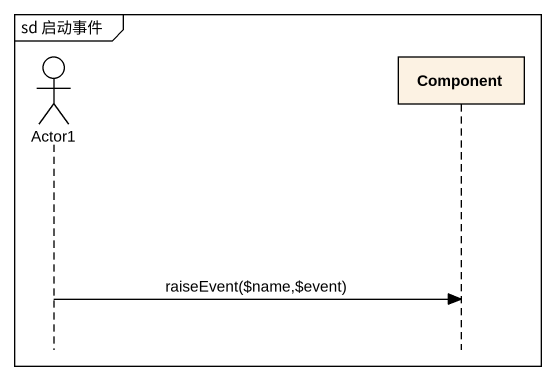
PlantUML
@startuml
mainframe sd 启动事件
hide footbox
actor Actor1
participant "Component" as Component_

Actor1 -> Component_ : raiseEvent(~$name,~$event)
@enduml
